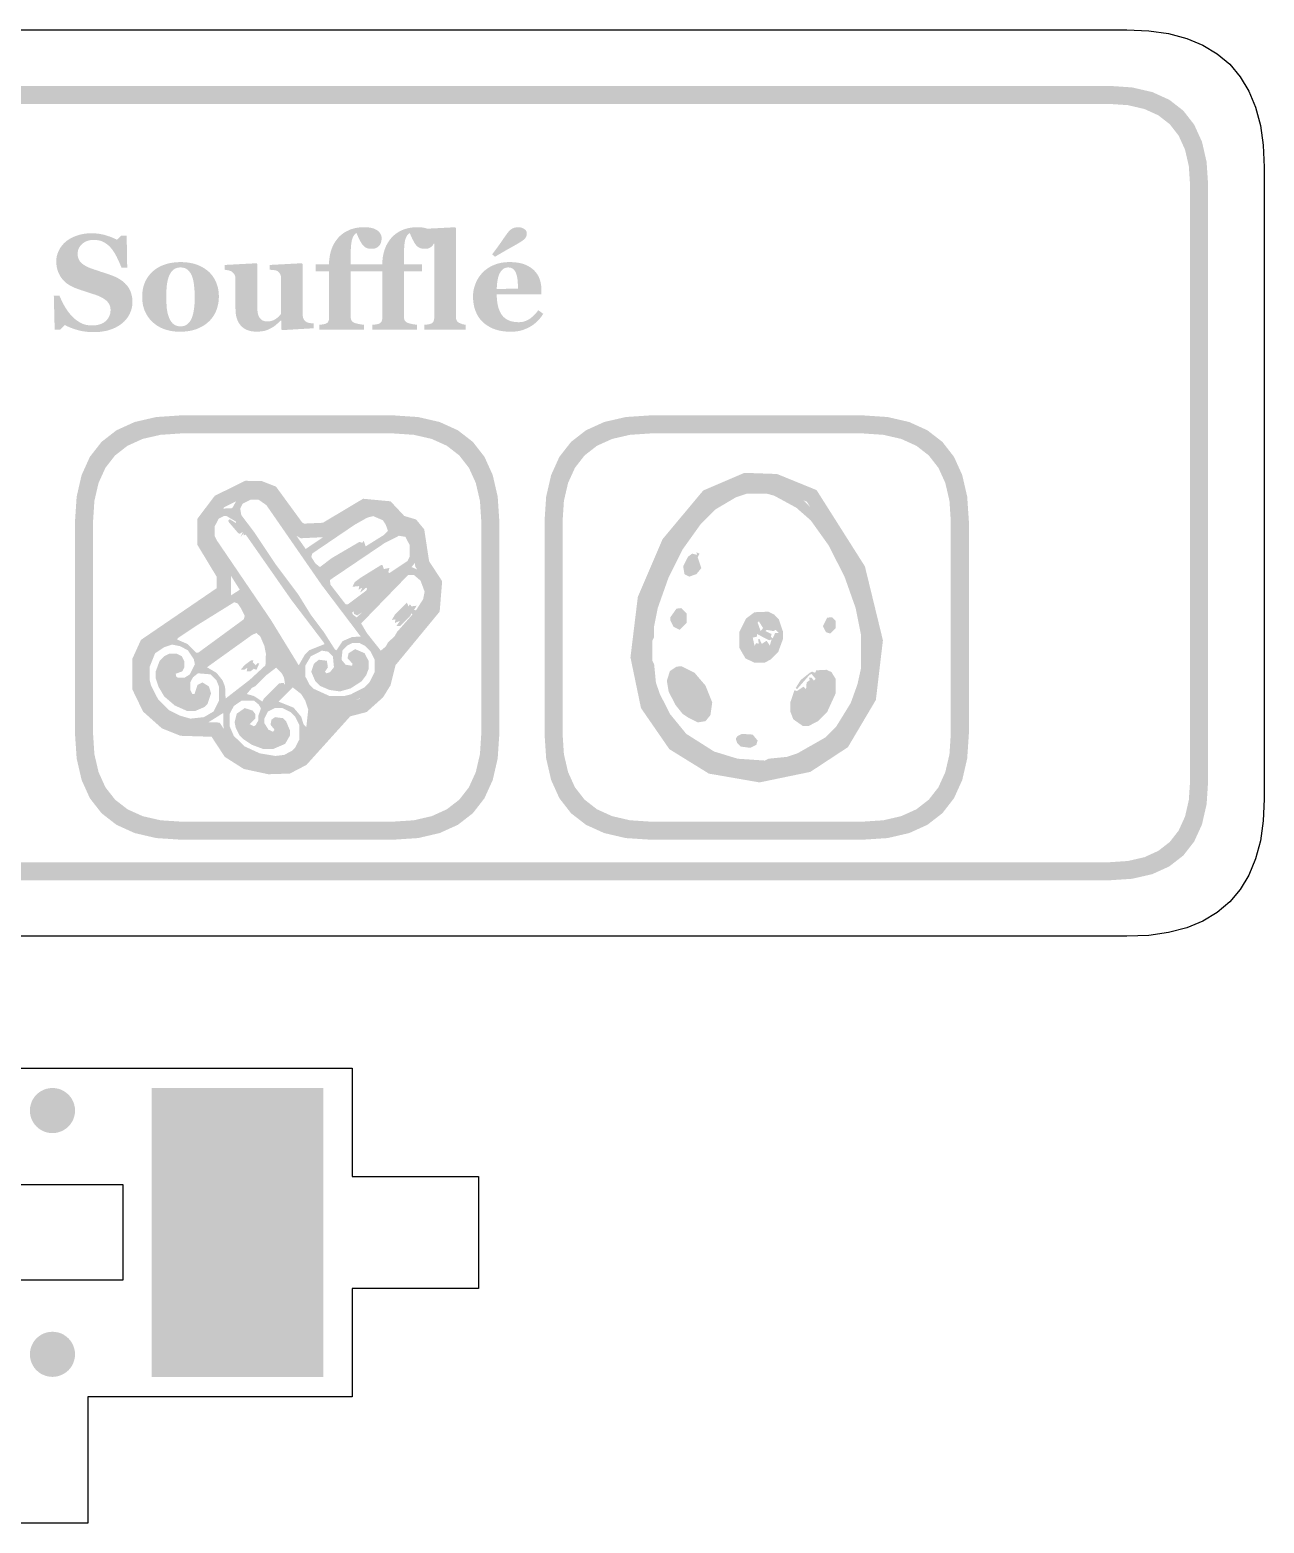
# Model space of a CAD drawing. Header units: millimetres. Extents: x 6 to 297, y 6 to 451.
# Drawn here: x 208.7 to 236.04, y 8.52 to 41.59 of the extents above; entities that cross this region are included whole.
import ezdxf

# ---------------------------------------------------------------- set-up
doc = ezdxf.new("R2010")
doc.units = ezdxf.units.MM
doc.layers.add('CUT', color=1, linetype='Continuous')
doc.layers.add('RASTER', color=7, linetype='Continuous')

msp = doc.modelspace()

# ---------------------------------------------------------------- hatches: boundary and pattern name
at = {"layer": 'RASTER'}
h = msp.add_hatch(color=7, dxfattribs=at)
h.paths.add_polyline_path([(173.2, 38.155), (173.234, 38.67), (173.337, 39.117), (173.509, 39.495), (173.75, 39.805), (174.059, 40.045), (174.438, 40.217), (174.884, 40.32), (175.4, 40.355), (232.6, 40.355), (233.116, 40.32), (233.563, 40.217), (233.941, 40.045), (234.25, 39.805), (234.491, 39.495), (234.663, 39.117), (234.766, 38.67), (234.8, 38.155), (234.8, 24.955), (234.766, 24.439), (234.663, 23.992), (234.491, 23.614), (234.25, 23.305), (233.941, 23.064), (233.563, 22.892), (233.116, 22.789), (232.6, 22.755), (175.4, 22.755), (174.884, 22.789), (174.438, 22.892), (174.059, 23.064), (173.75, 23.305), (173.509, 23.614), (173.337, 23.992), (173.234, 24.439), (173.2, 24.955)])
h.paths.add_polyline_path([(173.6, 38.155), (173.6, 24.955), (173.628, 24.533), (173.712, 24.167), (173.853, 23.858), (174.05, 23.605), (174.303, 23.408), (174.613, 23.267), (174.978, 23.183), (175.4, 23.155), (232.6, 23.155), (233.022, 23.183), (233.388, 23.267), (233.697, 23.408), (233.95, 23.605), (234.147, 23.858), (234.288, 24.167), (234.372, 24.533), (234.4, 24.955), (234.4, 38.155), (234.372, 38.577), (234.288, 38.942), (234.147, 39.252), (233.95, 39.505), (233.697, 39.702), (233.388, 39.842), (233.022, 39.927), (232.6, 39.955), (175.4, 39.955), (174.978, 39.927), (174.613, 39.842), (174.303, 39.702), (174.05, 39.505), (173.853, 39.252), (173.712, 38.942), (173.628, 38.577), (173.6, 38.155)], flags=0)
for points in [[(210.11, 34.899), (210.063, 34.9), (210.016, 34.902), (209.971, 34.906), (209.926, 34.911), (209.882, 34.917), (209.839, 34.925), (209.796, 34.935), (209.755, 34.946), (209.714, 34.958), (209.675, 34.97), (209.638, 34.984), (209.602, 34.997), (209.568, 35.011), (209.536, 35.026), (209.505, 35.041), (209.476, 35.057), (209.375, 34.955), (209.25, 34.955), (209.231, 35.706), (209.357, 35.706), (209.368, 35.679), (209.38, 35.652), (209.392, 35.624), (209.405, 35.596), (209.419, 35.568), (209.434, 35.539), (209.449, 35.51), (209.465, 35.481), (209.482, 35.451), (209.5, 35.423), (209.518, 35.395), (209.536, 35.368), (209.556, 35.342), (209.576, 35.317), (209.596, 35.292), (209.618, 35.268), (209.64, 35.244), (209.664, 35.221), (209.688, 35.2), (209.712, 35.179), (209.738, 35.16), (209.764, 35.142), (209.79, 35.124), (209.818, 35.109), (209.846, 35.094), (209.875, 35.082), (209.906, 35.071), (209.938, 35.062), (209.97, 35.056), (210.005, 35.051), (210.04, 35.048), (210.076, 35.047), (210.125, 35.049), (210.17, 35.053), (210.213, 35.061), (210.252, 35.071), (210.289, 35.085), (210.323, 35.102), (210.354, 35.122), (210.382, 35.144), (210.406, 35.17), (210.428, 35.196), (210.446, 35.225), (210.461, 35.254), (210.473, 35.286), (210.481, 35.319), (210.486, 35.354), (210.488, 35.39), (210.486, 35.42), (210.482, 35.448), (210.475, 35.476), (210.465, 35.502), (210.453, 35.527), (210.437, 35.55), (210.419, 35.573), (210.398, 35.594), (210.374, 35.614), (210.346, 35.634), (210.316, 35.653), (210.283, 35.671), (210.246, 35.689), (210.207, 35.706), (210.164, 35.722), (210.119, 35.737), (210.088, 35.747), (210.058, 35.756), (210.029, 35.766), (210.001, 35.775), (209.973, 35.784), (209.945, 35.793), (209.918, 35.802), (209.892, 35.81), (209.867, 35.819), (209.841, 35.827), (209.817, 35.836), (209.792, 35.844), (209.768, 35.853), (209.744, 35.862), (209.721, 35.87), (209.698, 35.879), (209.648, 35.901), (209.6, 35.925), (209.556, 35.952), (209.516, 35.98), (209.478, 36.011), (209.445, 36.045), (209.414, 36.08), (209.387, 36.118), (209.363, 36.157), (209.342, 36.198), (209.325, 36.239), (209.311, 36.282), (209.299, 36.326), (209.292, 36.371), (209.287, 36.418), (209.285, 36.465), (209.286, 36.495), (209.288, 36.525), (209.293, 36.555), (209.298, 36.584), (209.306, 36.613), (209.315, 36.642), (209.326, 36.67), (209.338, 36.699), (209.352, 36.726), (209.367, 36.753), (209.384, 36.779), (209.403, 36.805), (209.423, 36.83), (209.444, 36.854), (209.467, 36.877), (209.492, 36.9), (209.517, 36.92), (209.543, 36.94), (209.572, 36.958), (209.602, 36.976), (209.634, 36.992), (209.667, 37.008), (209.702, 37.023), (209.739, 37.036), (209.777, 37.049), (209.816, 37.059), (209.856, 37.068), (209.897, 37.076), (209.938, 37.082), (209.98, 37.086), (210.023, 37.088), (210.067, 37.089), (210.11, 37.088), (210.152, 37.086), (210.194, 37.082), (210.235, 37.077), (210.275, 37.07), (210.314, 37.062), (210.353, 37.053), (210.391, 37.041), (210.428, 37.029), (210.463, 37.018), (210.495, 37.006), (210.526, 36.994), (210.555, 36.982), (210.581, 36.97), (210.606, 36.958), (210.628, 36.945), (210.718, 37.033), (210.845, 37.033), (210.857, 36.324), (210.731, 36.324), (210.72, 36.353), (210.708, 36.382), (210.696, 36.411), (210.683, 36.44), (210.67, 36.469), (210.656, 36.499), (210.642, 36.528), (210.628, 36.558), (210.613, 36.587), (210.598, 36.615), (210.582, 36.642), (210.567, 36.667), (210.551, 36.692), (210.535, 36.714), (210.519, 36.736), (210.502, 36.756), (210.484, 36.777), (210.465, 36.797), (210.446, 36.815), (210.425, 36.833), (210.404, 36.849), (210.382, 36.865), (210.36, 36.879), (210.337, 36.892), (210.313, 36.904), (210.288, 36.914), (210.262, 36.923), (210.235, 36.93), (210.207, 36.935), (210.178, 36.939), (210.148, 36.942), (210.117, 36.943), (210.079, 36.941), (210.042, 36.937), (210.007, 36.93), (209.973, 36.92), (209.942, 36.908), (209.912, 36.892), (209.885, 36.874), (209.859, 36.853), (209.835, 36.83), (209.815, 36.806), (209.797, 36.78), (209.783, 36.753), (209.772, 36.725), (209.765, 36.695), (209.76, 36.664), (209.758, 36.632), (209.76, 36.602), (209.764, 36.573), (209.771, 36.545), (209.78, 36.519), (209.792, 36.494), (209.807, 36.471), (209.825, 36.449), (209.845, 36.428), (209.869, 36.409), (209.895, 36.39), (209.925, 36.372), (209.957, 36.354), (209.992, 36.337), (210.031, 36.32), (210.073, 36.305), (210.117, 36.289), (210.144, 36.28), (210.172, 36.271), (210.199, 36.262), (210.227, 36.253), (210.254, 36.243), (210.282, 36.234), (210.31, 36.225), (210.338, 36.216), (210.366, 36.207), (210.393, 36.198), (210.419, 36.189), (210.445, 36.18), (210.47, 36.171), (210.494, 36.163), (210.517, 36.154), (210.539, 36.146), (210.591, 36.124), (210.639, 36.101), (210.684, 36.075), (210.726, 36.048), (210.765, 36.019), (210.8, 35.988), (210.833, 35.954), (210.862, 35.919), (210.888, 35.882), (210.91, 35.843), (210.929, 35.801), (210.945, 35.758), (210.957, 35.712), (210.966, 35.664), (210.971, 35.614), (210.973, 35.561), (210.972, 35.528), (210.969, 35.494), (210.964, 35.461), (210.957, 35.429), (210.948, 35.396), (210.937, 35.364), (210.924, 35.332), (210.91, 35.3), (210.893, 35.27), (210.875, 35.24), (210.856, 35.212), (210.836, 35.185), (210.814, 35.16), (210.79, 35.135), (210.766, 35.113), (210.74, 35.091), (210.71, 35.069), (210.679, 35.047), (210.647, 35.028), (210.613, 35.009), (210.579, 34.992), (210.543, 34.976), (210.507, 34.962), (210.469, 34.949), (210.429, 34.937), (210.389, 34.927), (210.346, 34.919), (210.302, 34.912), (210.256, 34.906), (210.209, 34.902), (210.16, 34.9), (210.11, 34.899)], [(216.492, 36.975), (216.492, 36.965), (216.491, 36.956), (216.491, 36.946), (216.489, 36.936), (216.488, 36.926), (216.486, 36.916), (216.483, 36.905), (216.48, 36.894), (216.477, 36.883), (216.474, 36.873), (216.47, 36.863), (216.465, 36.854), (216.46, 36.844), (216.455, 36.836), (216.449, 36.827), (216.442, 36.819), (216.435, 36.811), (216.427, 36.802), (216.418, 36.794), (216.41, 36.787), (216.401, 36.781), (216.392, 36.774), (216.383, 36.769), (216.374, 36.764), (216.363, 36.759), (216.352, 36.755), (216.34, 36.752), (216.326, 36.75), (216.311, 36.747), (216.295, 36.746), (216.278, 36.745), (216.259, 36.745), (216.231, 36.746), (216.205, 36.75), (216.179, 36.756), (216.156, 36.765), (216.134, 36.776), (216.114, 36.79), (216.095, 36.806), (216.078, 36.825), (216.061, 36.847), (216.044, 36.872), (216.027, 36.901), (216.01, 36.933), (215.992, 36.968), (215.974, 37.006), (215.956, 37.048), (215.937, 37.093), (215.923, 37.086), (215.909, 37.076), (215.896, 37.064), (215.884, 37.049), (215.872, 37.031), (215.861, 37.012), (215.851, 36.989), (215.842, 36.965), (215.833, 36.935), (215.826, 36.898), (215.819, 36.853), (215.814, 36.801), (215.81, 36.741), (215.807, 36.674), (215.806, 36.6), (215.805, 36.518), (215.805, 36.402), (216.209, 36.402), (216.209, 36.244), (215.808, 36.244), (215.808, 35.235), (215.809, 35.221), (215.81, 35.208), (215.812, 35.195), (215.815, 35.184), (215.818, 35.173), (215.823, 35.163), (215.828, 35.154), (215.834, 35.146), (215.841, 35.138), (215.849, 35.131), (215.857, 35.125), (215.865, 35.119), (215.874, 35.113), (215.883, 35.108), (215.893, 35.104), (215.903, 35.1), (215.912, 35.097), (215.922, 35.094), (215.933, 35.091), (215.944, 35.088), (215.956, 35.085), (215.968, 35.083), (215.982, 35.08), (215.996, 35.077), (216.01, 35.074), (216.023, 35.072), (216.037, 35.07), (216.05, 35.068), (216.062, 35.066), (216.075, 35.064), (216.087, 35.063), (216.098, 35.062), (216.098, 34.955), (215.109, 34.955), (215.109, 35.062), (215.119, 35.062), (215.128, 35.063), (215.138, 35.064), (215.147, 35.065), (215.156, 35.066), (215.165, 35.067), (215.174, 35.068), (215.183, 35.069), (215.192, 35.07), (215.201, 35.072), (215.209, 35.073), (215.217, 35.075), (215.225, 35.077), (215.233, 35.079), (215.24, 35.081), (215.247, 35.084), (215.258, 35.088), (215.269, 35.093), (215.278, 35.099), (215.286, 35.105), (215.294, 35.112), (215.3, 35.119), (215.306, 35.126), (215.311, 35.134), (215.315, 35.143), (215.318, 35.152), (215.321, 35.162), (215.323, 35.172), (215.325, 35.184), (215.327, 35.196), (215.327, 35.208), (215.328, 35.221), (215.328, 36.244), (215.03, 36.244), (215.03, 36.402), (215.328, 36.402), (215.328, 36.441), (215.33, 36.48), (215.334, 36.518), (215.339, 36.556), (215.345, 36.594), (215.353, 36.632), (215.362, 36.669), (215.373, 36.706), (215.385, 36.742), (215.399, 36.778), (215.414, 36.812), (215.431, 36.845), (215.449, 36.878), (215.469, 36.909), (215.491, 36.939), (215.514, 36.969), (215.538, 36.997), (215.563, 37.023), (215.591, 37.048), (215.621, 37.072), (215.652, 37.095), (215.685, 37.116), (215.72, 37.135), (215.757, 37.153), (215.795, 37.17), (215.836, 37.184), (215.877, 37.196), (215.921, 37.206), (215.966, 37.214), (216.013, 37.219), (216.061, 37.223), (216.111, 37.224), (216.155, 37.223), (216.197, 37.219), (216.236, 37.214), (216.272, 37.207), (216.306, 37.197), (216.338, 37.185), (216.366, 37.171), (216.393, 37.155), (216.416, 37.137), (216.436, 37.118), (216.453, 37.097), (216.467, 37.075), (216.478, 37.052), (216.486, 37.028), (216.491, 37.002), (216.492, 36.975)], [(217.671, 36.975), (217.671, 36.965), (217.671, 36.956), (217.67, 36.946), (217.668, 36.936), (217.667, 36.926), (217.665, 36.916), (217.662, 36.905), (217.66, 36.894), (217.657, 36.883), (217.653, 36.873), (217.649, 36.863), (217.644, 36.854), (217.639, 36.844), (217.634, 36.836), (217.628, 36.827), (217.622, 36.819), (217.614, 36.811), (217.606, 36.802), (217.597, 36.794), (217.589, 36.787), (217.58, 36.781), (217.571, 36.774), (217.562, 36.769), (217.553, 36.764), (217.543, 36.759), (217.531, 36.755), (217.519, 36.752), (217.505, 36.75), (217.49, 36.747), (217.474, 36.746), (217.457, 36.745), (217.438, 36.745), (217.41, 36.746), (217.384, 36.75), (217.359, 36.756), (217.335, 36.765), (217.313, 36.776), (217.293, 36.79), (217.274, 36.806), (217.257, 36.825), (217.24, 36.847), (217.223, 36.872), (217.206, 36.901), (217.189, 36.933), (217.171, 36.968), (217.153, 37.006), (217.135, 37.048), (217.116, 37.093), (217.102, 37.086), (217.088, 37.076), (217.075, 37.064), (217.063, 37.049), (217.052, 37.031), (217.041, 37.012), (217.03, 36.989), (217.021, 36.965), (217.012, 36.935), (217.005, 36.898), (216.999, 36.853), (216.994, 36.801), (216.99, 36.741), (216.987, 36.674), (216.985, 36.6), (216.984, 36.518), (216.984, 36.402), (217.389, 36.402), (217.389, 36.244), (216.987, 36.244), (216.987, 35.235), (216.988, 35.221), (216.989, 35.208), (216.991, 35.195), (216.994, 35.184), (216.998, 35.173), (217.002, 35.163), (217.007, 35.154), (217.014, 35.146), (217.021, 35.138), (217.028, 35.131), (217.036, 35.125), (217.044, 35.119), (217.053, 35.113), (217.062, 35.108), (217.072, 35.104), (217.083, 35.1), (217.092, 35.097), (217.101, 35.094), (217.112, 35.091), (217.123, 35.088), (217.135, 35.085), (217.148, 35.083), (217.161, 35.08), (217.175, 35.077), (217.189, 35.074), (217.203, 35.072), (217.216, 35.07), (217.229, 35.068), (217.242, 35.066), (217.254, 35.064), (217.266, 35.063), (217.277, 35.062), (217.277, 34.955), (216.289, 34.955), (216.289, 35.062), (216.298, 35.062), (216.307, 35.063), (216.317, 35.064), (216.326, 35.065), (216.335, 35.066), (216.344, 35.067), (216.354, 35.068), (216.363, 35.069), (216.371, 35.07), (216.38, 35.072), (216.388, 35.073), (216.396, 35.075), (216.404, 35.077), (216.412, 35.079), (216.419, 35.081), (216.426, 35.084), (216.438, 35.088), (216.448, 35.093), (216.457, 35.099), (216.466, 35.105), (216.473, 35.112), (216.48, 35.119), (216.485, 35.126), (216.49, 35.134), (216.494, 35.143), (216.497, 35.152), (216.5, 35.162), (216.503, 35.172), (216.504, 35.184), (216.506, 35.196), (216.507, 35.208), (216.507, 35.221), (216.507, 36.244), (216.209, 36.244), (216.209, 36.402), (216.507, 36.402), (216.508, 36.441), (216.51, 36.48), (216.513, 36.518), (216.518, 36.556), (216.525, 36.594), (216.532, 36.632), (216.542, 36.669), (216.552, 36.706), (216.564, 36.742), (216.578, 36.778), (216.593, 36.812), (216.61, 36.845), (216.628, 36.878), (216.648, 36.909), (216.67, 36.939), (216.693, 36.969), (216.717, 36.997), (216.743, 37.023), (216.77, 37.048), (216.8, 37.072), (216.831, 37.095), (216.864, 37.116), (216.899, 37.135), (216.936, 37.153), (216.975, 37.17), (217.015, 37.184), (217.057, 37.196), (217.1, 37.206), (217.145, 37.214), (217.192, 37.219), (217.24, 37.223), (217.291, 37.224), (217.335, 37.223), (217.376, 37.219), (217.415, 37.214), (217.452, 37.207), (217.486, 37.197), (217.517, 37.185), (217.546, 37.171), (217.572, 37.155), (217.595, 37.137), (217.615, 37.118), (217.632, 37.097), (217.646, 37.075), (217.657, 37.052), (217.665, 37.028), (217.67, 37.002), (217.671, 36.975)], [(218.357, 34.955), (217.438, 34.955), (217.438, 35.062), (217.448, 35.062), (217.457, 35.063), (217.467, 35.064), (217.476, 35.065), (217.485, 35.066), (217.494, 35.067), (217.503, 35.068), (217.512, 35.069), (217.521, 35.07), (217.53, 35.072), (217.538, 35.073), (217.546, 35.075), (217.554, 35.077), (217.562, 35.079), (217.569, 35.081), (217.576, 35.084), (217.587, 35.088), (217.598, 35.093), (217.607, 35.099), (217.616, 35.105), (217.623, 35.112), (217.63, 35.119), (217.635, 35.126), (217.64, 35.134), (217.644, 35.143), (217.647, 35.152), (217.65, 35.162), (217.653, 35.172), (217.654, 35.184), (217.656, 35.196), (217.656, 35.208), (217.657, 35.221), (217.657, 36.844), (217.656, 36.858), (217.655, 36.872), (217.654, 36.885), (217.651, 36.898), (217.648, 36.911), (217.644, 36.923), (217.639, 36.936), (217.634, 36.948), (217.628, 36.959), (217.622, 36.97), (217.615, 36.98), (217.607, 36.99), (217.6, 36.998), (217.591, 37.006), (217.583, 37.014), (217.573, 37.02), (217.565, 37.025), (217.557, 37.03), (217.547, 37.034), (217.536, 37.039), (217.525, 37.043), (217.512, 37.048), (217.499, 37.052), (217.485, 37.057), (217.47, 37.061), (217.456, 37.065), (217.442, 37.068), (217.429, 37.071), (217.416, 37.073), (217.403, 37.075), (217.391, 37.076), (217.38, 37.077), (217.38, 37.184), (218.117, 37.222), (218.139, 37.199), (218.139, 35.24), (218.139, 35.227), (218.14, 35.215), (218.141, 35.203), (218.143, 35.191), (218.146, 35.181), (218.149, 35.171), (218.153, 35.161), (218.158, 35.152), (218.163, 35.144), (218.169, 35.137), (218.175, 35.129), (218.183, 35.122), (218.191, 35.116), (218.199, 35.11), (218.209, 35.105), (218.219, 35.1), (218.227, 35.097), (218.234, 35.093), (218.242, 35.09), (218.249, 35.087), (218.257, 35.084), (218.265, 35.082), (218.273, 35.079), (218.281, 35.076), (218.289, 35.074), (218.298, 35.072), (218.307, 35.069), (218.316, 35.068), (218.326, 35.066), (218.336, 35.064), (218.346, 35.063), (218.357, 35.062)], [(214.988, 34.985), (214.289, 34.943), (214.267, 34.964), (214.267, 35.155), (214.258, 35.155), (214.246, 35.144), (214.234, 35.133), (214.221, 35.122), (214.209, 35.111), (214.197, 35.1), (214.185, 35.089), (214.173, 35.078), (214.161, 35.067), (214.149, 35.056), (214.136, 35.046), (214.123, 35.036), (214.109, 35.026), (214.094, 35.016), (214.079, 35.007), (214.064, 34.997), (214.047, 34.988), (214.029, 34.979), (214.011, 34.97), (213.992, 34.962), (213.975, 34.954), (213.957, 34.947), (213.94, 34.941), (213.923, 34.935), (213.906, 34.93), (213.888, 34.925), (213.869, 34.922), (213.847, 34.918), (213.824, 34.916), (213.799, 34.913), (213.772, 34.912), (213.743, 34.911), (213.712, 34.911), (213.658, 34.913), (213.608, 34.919), (213.561, 34.93), (213.517, 34.944), (213.476, 34.963), (213.438, 34.986), (213.404, 35.013), (213.373, 35.044), (213.345, 35.079), (213.321, 35.118), (213.301, 35.16), (213.284, 35.205), (213.271, 35.254), (213.262, 35.306), (213.257, 35.361), (213.255, 35.421), (213.255, 36.08), (213.255, 36.094), (213.254, 36.107), (213.252, 36.12), (213.249, 36.132), (213.246, 36.143), (213.243, 36.153), (213.238, 36.163), (213.233, 36.173), (213.227, 36.182), (213.221, 36.19), (213.214, 36.199), (213.207, 36.207), (213.2, 36.214), (213.192, 36.222), (213.183, 36.229), (213.174, 36.236), (213.167, 36.242), (213.159, 36.247), (213.15, 36.251), (213.141, 36.255), (213.131, 36.259), (213.12, 36.262), (213.11, 36.265), (213.098, 36.268), (213.087, 36.27), (213.075, 36.272), (213.064, 36.274), (213.053, 36.276), (213.043, 36.277), (213.033, 36.279), (213.023, 36.28), (213.013, 36.28), (213.013, 36.387), (213.724, 36.425), (213.74, 36.403), (213.74, 35.429), (213.741, 35.393), (213.743, 35.359), (213.748, 35.327), (213.754, 35.298), (213.762, 35.272), (213.772, 35.248), (213.784, 35.226), (213.798, 35.207), (213.813, 35.19), (213.829, 35.175), (213.847, 35.163), (213.866, 35.153), (213.887, 35.145), (213.909, 35.139), (213.932, 35.136), (213.957, 35.135), (213.982, 35.136), (214.007, 35.138), (214.032, 35.143), (214.055, 35.148), (214.078, 35.156), (214.101, 35.165), (214.122, 35.176), (214.143, 35.189), (214.163, 35.203), (214.182, 35.217), (214.199, 35.231), (214.215, 35.245), (214.229, 35.26), (214.242, 35.275), (214.254, 35.29), (214.264, 35.305), (214.264, 36.094), (214.264, 36.107), (214.263, 36.119), (214.261, 36.13), (214.259, 36.142), (214.257, 36.153), (214.253, 36.163), (214.25, 36.174), (214.245, 36.184), (214.24, 36.193), (214.234, 36.203), (214.228, 36.211), (214.222, 36.22), (214.214, 36.227), (214.207, 36.235), (214.198, 36.242), (214.189, 36.248), (214.183, 36.252), (214.175, 36.256), (214.166, 36.26), (214.157, 36.263), (214.148, 36.266), (214.137, 36.268), (214.126, 36.27), (214.114, 36.272), (214.102, 36.273), (214.089, 36.274), (214.077, 36.276), (214.064, 36.277), (214.052, 36.278), (214.039, 36.279), (214.026, 36.28), (214.014, 36.28), (214.014, 36.387), (214.724, 36.425), (214.746, 36.403), (214.746, 35.273), (214.746, 35.26), (214.747, 35.248), (214.749, 35.236), (214.751, 35.225), (214.754, 35.215), (214.758, 35.204), (214.762, 35.195), (214.767, 35.185), (214.772, 35.177), (214.778, 35.168), (214.785, 35.16), (214.792, 35.152), (214.8, 35.145), (214.808, 35.138), (214.817, 35.131), (214.827, 35.125), (214.834, 35.12), (214.842, 35.117), (214.85, 35.113), (214.859, 35.11), (214.868, 35.107), (214.878, 35.104), (214.888, 35.102), (214.899, 35.1), (214.91, 35.099), (214.921, 35.098), (214.933, 35.096), (214.944, 35.095), (214.955, 35.094), (214.966, 35.093), (214.977, 35.093), (214.988, 35.092)], [(209.701, 17.655), (209.697, 17.589), (209.684, 17.525), (209.663, 17.463), (209.634, 17.405), (209.598, 17.35), (209.555, 17.301), (209.505, 17.258), (209.451, 17.222), (209.392, 17.193), (209.33, 17.172), (209.266, 17.159), (209.201, 17.155), (209.136, 17.159), (209.072, 17.172), (209.01, 17.193), (208.951, 17.222), (208.897, 17.258), (208.847, 17.301), (208.804, 17.35), (208.768, 17.405), (208.739, 17.463), (208.718, 17.525), (208.705, 17.589), (208.701, 17.655), (208.705, 17.72), (208.718, 17.784), (208.739, 17.846), (208.768, 17.905), (208.804, 17.959), (208.847, 18.008), (208.897, 18.051), (208.951, 18.088), (209.01, 18.117), (209.072, 18.138), (209.136, 18.15), (209.201, 18.155), (209.266, 18.15), (209.33, 18.138), (209.392, 18.117), (209.451, 18.088), (209.505, 18.051), (209.555, 18.008), (209.598, 17.959), (209.634, 17.905), (209.663, 17.846), (209.684, 17.784), (209.697, 17.72)], [(211.401, 18.155), (215.201, 18.155), (215.201, 11.755), (211.401, 11.755)], [(209.701, 12.255), (209.697, 12.189), (209.684, 12.125), (209.663, 12.063), (209.634, 12.005), (209.598, 11.95), (209.555, 11.901), (209.505, 11.858), (209.451, 11.822), (209.392, 11.793), (209.33, 11.772), (209.266, 11.759), (209.201, 11.755), (209.136, 11.759), (209.072, 11.772), (209.01, 11.793), (208.951, 11.822), (208.897, 11.858), (208.847, 11.901), (208.804, 11.95), (208.768, 12.005), (208.739, 12.063), (208.718, 12.125), (208.705, 12.189), (208.701, 12.255), (208.705, 12.32), (208.718, 12.384), (208.739, 12.446), (208.768, 12.505), (208.804, 12.559), (208.847, 12.608), (208.897, 12.651), (208.951, 12.688), (209.01, 12.717), (209.072, 12.738), (209.136, 12.75), (209.201, 12.755), (209.266, 12.75), (209.33, 12.738), (209.392, 12.717), (209.451, 12.688), (209.505, 12.651), (209.555, 12.608), (209.598, 12.559), (209.634, 12.505), (209.663, 12.446), (209.684, 12.384), (209.697, 12.32)]]:
    msp.add_hatch(color=7, dxfattribs=at).paths.add_polyline_path(points)
h = msp.add_hatch(color=7, dxfattribs=at)
h.paths.add_polyline_path([(220.072, 35.305), (220.059, 35.284), (220.045, 35.264), (220.031, 35.244), (220.016, 35.224), (220, 35.204), (219.983, 35.185), (219.966, 35.166), (219.948, 35.147), (219.93, 35.129), (219.911, 35.112), (219.891, 35.095), (219.871, 35.079), (219.85, 35.063), (219.829, 35.048), (219.806, 35.034), (219.784, 35.021), (219.759, 35.007), (219.734, 34.995), (219.71, 34.983), (219.685, 34.972), (219.66, 34.962), (219.635, 34.952), (219.61, 34.944), (219.585, 34.936), (219.56, 34.93), (219.533, 34.924), (219.506, 34.919), (219.477, 34.915), (219.448, 34.912), (219.418, 34.91), (219.387, 34.908), (219.354, 34.908), (219.301, 34.909), (219.25, 34.912), (219.2, 34.917), (219.153, 34.923), (219.107, 34.932), (219.063, 34.942), (219.021, 34.955), (218.98, 34.969), (218.942, 34.985), (218.905, 35.003), (218.87, 35.022), (218.836, 35.042), (218.805, 35.063), (218.775, 35.086), (218.747, 35.11), (218.72, 35.135), (218.695, 35.161), (218.672, 35.189), (218.651, 35.218), (218.631, 35.248), (218.612, 35.28), (218.596, 35.312), (218.581, 35.346), (218.567, 35.38), (218.555, 35.416), (218.545, 35.452), (218.536, 35.49), (218.529, 35.528), (218.524, 35.566), (218.52, 35.606), (218.517, 35.646), (218.517, 35.687), (218.517, 35.724), (218.52, 35.761), (218.524, 35.797), (218.53, 35.833), (218.538, 35.869), (218.548, 35.904), (218.559, 35.939), (218.572, 35.974), (218.586, 36.007), (218.602, 36.04), (218.619, 36.072), (218.638, 36.103), (218.658, 36.133), (218.68, 36.162), (218.703, 36.19), (218.728, 36.217), (218.753, 36.243), (218.781, 36.267), (218.81, 36.29), (218.84, 36.312), (218.872, 36.332), (218.906, 36.351), (218.942, 36.369), (218.979, 36.386), (219.017, 36.401), (219.057, 36.414), (219.098, 36.425), (219.139, 36.434), (219.182, 36.441), (219.226, 36.446), (219.272, 36.449), (219.318, 36.45), (219.368, 36.45), (219.416, 36.447), (219.461, 36.443), (219.505, 36.438), (219.546, 36.431), (219.584, 36.422), (219.621, 36.412), (219.655, 36.401), (219.687, 36.387), (219.718, 36.373), (219.747, 36.358), (219.775, 36.341), (219.802, 36.323), (219.827, 36.304), (219.851, 36.284), (219.873, 36.263), (219.893, 36.241), (219.912, 36.219), (219.929, 36.196), (219.945, 36.172), (219.96, 36.147), (219.973, 36.121), (219.984, 36.094), (219.995, 36.066), (220.004, 36.037), (220.011, 36.008), (220.018, 35.979), (220.023, 35.95), (220.027, 35.92), (220.03, 35.889), (220.032, 35.859), (220.033, 35.828), (220.033, 35.733), (219.042, 35.733), (219.044, 35.66), (219.05, 35.591), (219.059, 35.528), (219.071, 35.468), (219.088, 35.413), (219.108, 35.363), (219.131, 35.317), (219.158, 35.276), (219.189, 35.239), (219.225, 35.207), (219.264, 35.18), (219.308, 35.158), (219.356, 35.141), (219.408, 35.129), (219.465, 35.121), (219.526, 35.119), (219.56, 35.12), (219.593, 35.124), (219.625, 35.129), (219.657, 35.138), (219.687, 35.148), (219.717, 35.161), (219.746, 35.177), (219.773, 35.194), (219.8, 35.214), (219.826, 35.234), (219.851, 35.256), (219.875, 35.28), (219.898, 35.304), (219.92, 35.33), (219.941, 35.357), (219.961, 35.385)])
h.paths.add_polyline_path([(219.513, 35.861), (219.513, 35.884), (219.512, 35.906), (219.511, 35.928), (219.51, 35.95), (219.509, 35.973), (219.508, 35.996), (219.506, 36.019), (219.504, 36.042), (219.502, 36.064), (219.499, 36.086), (219.495, 36.106), (219.492, 36.126), (219.488, 36.144), (219.483, 36.161), (219.478, 36.177), (219.473, 36.193), (219.467, 36.209), (219.46, 36.225), (219.452, 36.239), (219.444, 36.253), (219.435, 36.265), (219.425, 36.277), (219.416, 36.287), (219.405, 36.297), (219.394, 36.305), (219.382, 36.312), (219.369, 36.318), (219.356, 36.323), (219.342, 36.327), (219.327, 36.329), (219.312, 36.331), (219.296, 36.332), (219.268, 36.33), (219.242, 36.325), (219.218, 36.316), (219.194, 36.303), (219.173, 36.287), (219.152, 36.267), (219.133, 36.244), (219.116, 36.217), (219.1, 36.187), (219.086, 36.152), (219.074, 36.113), (219.064, 36.07), (219.056, 36.023), (219.049, 35.971), (219.045, 35.915), (219.042, 35.856)], flags=0)
h.paths.add_polyline_path([(219.708, 37.093), (219.707, 37.077), (219.706, 37.062), (219.703, 37.048), (219.7, 37.034), (219.696, 37.021), (219.691, 37.009), (219.685, 36.998), (219.677, 36.987), (219.669, 36.977), (219.66, 36.967), (219.65, 36.957), (219.638, 36.946), (219.626, 36.936), (219.612, 36.926), (219.597, 36.915), (219.582, 36.904), (219.562, 36.892), (219.54, 36.879), (219.516, 36.864), (219.489, 36.848), (219.459, 36.831), (219.427, 36.812), (219.392, 36.793), (219.354, 36.772), (219.315, 36.75), (219.274, 36.727), (219.232, 36.703), (219.189, 36.678), (219.144, 36.652), (219.099, 36.625), (219.051, 36.597), (219.003, 36.568), (218.941, 36.623), (218.973, 36.665), (219.002, 36.705), (219.03, 36.742), (219.056, 36.777), (219.08, 36.81), (219.102, 36.841), (219.122, 36.87), (219.141, 36.896), (219.158, 36.921), (219.175, 36.945), (219.191, 36.969), (219.206, 36.991), (219.221, 37.012), (219.235, 37.032), (219.249, 37.052), (219.262, 37.07), (219.278, 37.091), (219.293, 37.111), (219.309, 37.129), (219.324, 37.145), (219.339, 37.159), (219.353, 37.171), (219.368, 37.182), (219.382, 37.191), (219.397, 37.198), (219.413, 37.205), (219.429, 37.21), (219.446, 37.214), (219.465, 37.218), (219.484, 37.22), (219.504, 37.222), (219.524, 37.222), (219.542, 37.222), (219.559, 37.22), (219.575, 37.217), (219.591, 37.213), (219.607, 37.207), (219.622, 37.201), (219.637, 37.193), (219.651, 37.184), (219.664, 37.174), (219.676, 37.164), (219.685, 37.154), (219.693, 37.142), (219.7, 37.131), (219.704, 37.119), (219.707, 37.106), (219.708, 37.093)])
h = msp.add_hatch(color=7, dxfattribs=at)
h.paths.add_polyline_path([(212.665, 36.235), (212.691, 36.209), (212.716, 36.182), (212.739, 36.154), (212.76, 36.124), (212.78, 36.093), (212.798, 36.061), (212.815, 36.028), (212.83, 35.993), (212.843, 35.958), (212.855, 35.922), (212.865, 35.885), (212.873, 35.847), (212.879, 35.808), (212.884, 35.769), (212.886, 35.729), (212.887, 35.689), (212.886, 35.648), (212.884, 35.608), (212.879, 35.569), (212.873, 35.531), (212.865, 35.493), (212.855, 35.455), (212.844, 35.418), (212.831, 35.382), (212.816, 35.346), (212.799, 35.312), (212.781, 35.279), (212.761, 35.248), (212.74, 35.218), (212.717, 35.189), (212.692, 35.161), (212.666, 35.135), (212.636, 35.108), (212.605, 35.083), (212.573, 35.06), (212.539, 35.038), (212.504, 35.018), (212.467, 34.999), (212.429, 34.982), (212.39, 34.966), (212.349, 34.953), (212.307, 34.941), (212.263, 34.931), (212.218, 34.923), (212.171, 34.916), (212.123, 34.912), (212.074, 34.909), (212.023, 34.908), (211.979, 34.909), (211.935, 34.911), (211.893, 34.915), (211.851, 34.921), (211.811, 34.928), (211.771, 34.937), (211.732, 34.947), (211.694, 34.959), (211.657, 34.973), (211.621, 34.988), (211.586, 35.005), (211.553, 35.023), (211.52, 35.043), (211.488, 35.065), (211.458, 35.088), (211.428, 35.113), (211.401, 35.138), (211.375, 35.165), (211.351, 35.193), (211.329, 35.223), (211.307, 35.254), (211.288, 35.286), (211.269, 35.32), (211.252, 35.355), (211.237, 35.392), (211.224, 35.43), (211.213, 35.468), (211.204, 35.508), (211.197, 35.549), (211.192, 35.591), (211.189, 35.634), (211.188, 35.678), (211.189, 35.722), (211.192, 35.764), (211.196, 35.805), (211.202, 35.844), (211.21, 35.883), (211.22, 35.92), (211.231, 35.956), (211.244, 35.991), (211.259, 36.025), (211.276, 36.058), (211.295, 36.09), (211.315, 36.121), (211.337, 36.151), (211.361, 36.18), (211.386, 36.208), (211.414, 36.235), (211.441, 36.26), (211.471, 36.283), (211.502, 36.305), (211.535, 36.326), (211.569, 36.345), (211.605, 36.363), (211.642, 36.379), (211.681, 36.394), (211.721, 36.407), (211.763, 36.419), (211.805, 36.428), (211.849, 36.436), (211.894, 36.442), (211.94, 36.447), (211.988, 36.449), (212.036, 36.45), (212.087, 36.449), (212.136, 36.447), (212.183, 36.442), (212.229, 36.436), (212.273, 36.428), (212.316, 36.419), (212.357, 36.407), (212.397, 36.394), (212.436, 36.379), (212.472, 36.363), (212.508, 36.345), (212.542, 36.326), (212.575, 36.305), (212.606, 36.283), (212.636, 36.26), (212.665, 36.235)])
h.paths.add_polyline_path([(212.29, 35.22), (212.297, 35.241), (212.305, 35.263), (212.311, 35.286), (212.318, 35.311), (212.323, 35.336), (212.328, 35.363), (212.333, 35.39), (212.337, 35.419), (212.341, 35.449), (212.344, 35.48), (212.347, 35.512), (212.349, 35.546), (212.35, 35.58), (212.352, 35.616), (212.352, 35.653), (212.353, 35.692), (212.352, 35.718), (212.352, 35.745), (212.35, 35.773), (212.349, 35.801), (212.347, 35.831), (212.344, 35.862), (212.341, 35.893), (212.338, 35.926), (212.334, 35.958), (212.33, 35.988), (212.325, 36.017), (212.32, 36.044), (212.314, 36.069), (212.308, 36.092), (212.301, 36.114), (212.294, 36.134), (212.285, 36.156), (212.275, 36.178), (212.264, 36.198), (212.252, 36.216), (212.239, 36.234), (212.226, 36.25), (212.212, 36.265), (212.197, 36.279), (212.18, 36.291), (212.163, 36.302), (212.145, 36.311), (212.126, 36.319), (212.106, 36.324), (212.085, 36.328), (212.062, 36.331), (212.039, 36.332), (212.014, 36.331), (211.99, 36.328), (211.967, 36.324), (211.945, 36.317), (211.925, 36.309), (211.907, 36.3), (211.889, 36.288), (211.873, 36.275), (211.858, 36.26), (211.843, 36.244), (211.83, 36.227), (211.818, 36.209), (211.806, 36.19), (211.795, 36.17), (211.786, 36.149), (211.777, 36.127), (211.769, 36.105), (211.763, 36.083), (211.756, 36.06), (211.751, 36.036), (211.746, 36.011), (211.741, 35.985), (211.738, 35.959), (211.734, 35.931), (211.732, 35.903), (211.729, 35.874), (211.727, 35.846), (211.726, 35.817), (211.724, 35.787), (211.723, 35.758), (211.723, 35.728), (211.723, 35.697), (211.723, 35.658), (211.723, 35.621), (211.724, 35.585), (211.725, 35.551), (211.727, 35.519), (211.728, 35.489), (211.731, 35.46), (211.733, 35.433), (211.736, 35.407), (211.74, 35.381), (211.745, 35.354), (211.75, 35.328), (211.757, 35.302), (211.765, 35.275), (211.773, 35.249), (211.783, 35.223), (211.792, 35.201), (211.801, 35.18), (211.812, 35.16), (211.824, 35.142), (211.836, 35.124), (211.85, 35.108), (211.864, 35.093), (211.879, 35.079), (211.896, 35.067), (211.913, 35.056), (211.931, 35.047), (211.951, 35.04), (211.971, 35.034), (211.993, 35.03), (212.015, 35.027), (212.039, 35.027), (212.061, 35.027), (212.081, 35.03), (212.101, 35.033), (212.121, 35.039), (212.139, 35.046), (212.157, 35.054), (212.174, 35.064), (212.19, 35.076), (212.205, 35.089), (212.22, 35.103), (212.233, 35.119), (212.246, 35.136), (212.258, 35.155), (212.27, 35.175), (212.28, 35.197), (212.29, 35.22)], flags=0)
h = msp.add_hatch(color=7, dxfattribs=at)
h.paths.add_polyline_path([(209.7, 30.705), (209.737, 31.256), (209.847, 31.733), (210.03, 32.137), (210.288, 32.467), (210.618, 32.724), (211.022, 32.908), (211.499, 33.018), (212.05, 33.055), (216.75, 33.055), (217.301, 33.018), (217.778, 32.908), (218.182, 32.724), (218.513, 32.467), (218.77, 32.137), (218.953, 31.733), (219.063, 31.256), (219.1, 30.705), (219.1, 26.005), (219.063, 25.454), (218.953, 24.977), (218.77, 24.573), (218.513, 24.242), (218.182, 23.985), (217.778, 23.802), (217.301, 23.691), (216.75, 23.655), (212.05, 23.655), (211.499, 23.691), (211.022, 23.802), (210.618, 23.985), (210.288, 24.242), (210.03, 24.573), (209.847, 24.977), (209.737, 25.454), (209.7, 26.005)])
h.paths.add_polyline_path([(210.1, 30.705), (210.1, 26.005), (210.13, 25.548), (210.222, 25.152), (210.374, 24.816), (210.588, 24.542), (210.862, 24.329), (211.197, 24.177), (211.593, 24.085), (212.05, 24.055), (216.75, 24.055), (217.207, 24.085), (217.603, 24.177), (217.938, 24.329), (218.213, 24.542), (218.426, 24.816), (218.578, 25.152), (218.67, 25.548), (218.7, 26.005), (218.7, 30.705), (218.67, 31.162), (218.578, 31.558), (218.426, 31.893), (218.213, 32.167), (217.938, 32.381), (217.603, 32.533), (217.207, 32.624), (216.75, 32.655), (212.05, 32.655), (211.593, 32.624), (211.197, 32.533), (210.862, 32.381), (210.587, 32.167), (210.374, 31.893), (210.222, 31.558), (210.13, 31.162), (210.1, 30.705)], flags=0)
h = msp.add_hatch(color=7, dxfattribs=at)
h.paths.add_polyline_path([(220.1, 30.705), (220.137, 31.256), (220.247, 31.733), (220.43, 32.137), (220.688, 32.467), (221.018, 32.724), (221.422, 32.908), (221.899, 33.018), (222.45, 33.055), (227.15, 33.055), (227.701, 33.018), (228.178, 32.908), (228.582, 32.724), (228.913, 32.467), (229.17, 32.137), (229.353, 31.733), (229.463, 31.256), (229.5, 30.705), (229.5, 26.005), (229.463, 25.454), (229.353, 24.977), (229.17, 24.573), (228.913, 24.242), (228.582, 23.985), (228.178, 23.802), (227.701, 23.691), (227.15, 23.655), (222.45, 23.655), (221.899, 23.691), (221.422, 23.802), (221.018, 23.985), (220.687, 24.242), (220.43, 24.573), (220.247, 24.977), (220.137, 25.454), (220.1, 26.005)])
h.paths.add_polyline_path([(220.5, 30.705), (220.5, 26.005), (220.53, 25.548), (220.622, 25.152), (220.774, 24.816), (220.987, 24.542), (221.262, 24.329), (221.597, 24.177), (221.993, 24.085), (222.45, 24.055), (227.15, 24.055), (227.607, 24.085), (228.003, 24.177), (228.338, 24.329), (228.612, 24.542), (228.826, 24.816), (228.978, 25.152), (229.07, 25.548), (229.1, 26.005), (229.1, 30.705), (229.07, 31.162), (228.978, 31.558), (228.826, 31.893), (228.613, 32.167), (228.338, 32.381), (228.003, 32.533), (227.607, 32.624), (227.15, 32.655), (222.45, 32.655), (221.993, 32.624), (221.597, 32.533), (221.262, 32.381), (220.987, 32.167), (220.774, 31.893), (220.622, 31.558), (220.53, 31.162), (220.5, 30.705)], flags=0)
h = msp.add_hatch(color=7, dxfattribs=at)
h.paths.add_polyline_path([(224.529, 31.782), (225.252, 31.756), (226.126, 31.4), (227.197, 29.71), (227.596, 28.072), (227.44, 26.751), (226.821, 25.705), (225.988, 25.157), (224.863, 24.924), (223.741, 25.119), (222.866, 25.66), (222.237, 26.571), (222.004, 27.694), (222.167, 29.033), (222.716, 30.314), (223.616, 31.391)])
h.paths.add_polyline_path([(224.589, 31.46), (223.812, 31.127), (222.992, 30.145), (222.479, 28.949), (222.328, 27.707), (222.537, 26.699), (223.091, 25.897), (223.857, 25.424), (224.858, 25.25), (225.864, 25.458), (226.583, 25.932), (227.13, 26.856), (227.272, 28.053), (226.899, 29.583), (225.911, 31.142), (225.184, 31.438), (224.589, 31.46)], flags=0)
h = msp.add_hatch(color=7, dxfattribs=at)
h.paths.add_polyline_path([(213.472, 31.606), (213.841, 31.598), (214.152, 31.477), (214.736, 30.677), (214.775, 30.657), (215.191, 30.676), (216.082, 31.208), (216.69, 31.151), (216.993, 30.827), (217.256, 30.748), (217.436, 30.529), (217.544, 29.824), (217.833, 29.381), (217.778, 28.708), (216.801, 27.522), (216.69, 27.077), (216.524, 26.809), (216.16, 26.483), (215.797, 26.388), (214.826, 25.311), (214.46, 25.12), (213.982, 25.105), (213.439, 25.222), (213.018, 25.49), (212.726, 25.935), (212.035, 25.957), (211.624, 26.122), (211.208, 26.493), (210.971, 26.983), (210.971, 27.664), (211.161, 28.081), (212.839, 29.227), (212.839, 29.479), (212.41, 30.189), (212.41, 30.763), (212.797, 31.274)])
h.paths.add_polyline_path([(213.543, 31.285), (213.006, 31.021), (212.73, 30.655), (212.73, 30.278), (213.159, 29.568), (213.159, 29.058), (211.415, 27.867), (211.291, 27.594), (211.291, 27.056), (211.468, 26.689), (211.795, 26.398), (212.101, 26.275), (212.903, 26.25), (213.248, 25.723), (213.563, 25.523), (214.011, 25.426), (214.377, 25.437), (214.627, 25.568), (215.624, 26.674), (216.004, 26.773), (216.276, 27.016), (216.392, 27.203), (216.508, 27.669), (217.467, 28.834), (217.505, 29.298), (217.238, 29.706), (217.133, 30.394), (217.071, 30.469), (216.819, 30.545), (216.539, 30.843), (216.156, 30.88), (215.286, 30.36), (214.704, 30.333), (214.522, 30.427), (213.948, 31.213), (213.777, 31.28), (213.543, 31.285)], flags=0)
h = msp.add_hatch(color=7, dxfattribs=at)
h.paths.add_polyline_path([(224.51, 31.509), (225.102, 31.521), (225.343, 31.44), (225.837, 31.171), (226.28, 30.728), (226.561, 30.326), (226.871, 29.751), (227.152, 29.028), (227.313, 28.344), (227.313, 27.379), (227.273, 27.178), (227.072, 26.575), (226.883, 26.241), (226.4, 25.718), (226.159, 25.557), (225.785, 25.368), (225.182, 25.207), (224.458, 25.207), (224.257, 25.248), (223.775, 25.408), (223.36, 25.638), (222.999, 25.919), (222.757, 26.201), (222.407, 26.896), (222.287, 27.379), (222.287, 28.263), (222.327, 28.344), (222.367, 28.746), (222.488, 29.148), (222.838, 29.964), (223.159, 30.487), (223.602, 31.01), (224.044, 31.332)])
h.paths.add_polyline_path([(224.579, 31.32), (224.338, 31.239), (223.883, 30.97), (223.561, 30.648), (223.159, 30.085), (222.85, 29.47), (222.608, 28.786), (222.528, 28.384), (222.528, 28.143), (222.488, 28.062), (222.488, 27.62), (222.528, 27.54), (222.568, 27.138), (222.649, 26.896), (222.878, 26.442), (223.24, 26), (223.855, 25.609), (224.378, 25.449), (224.981, 25.408), (225.061, 25.449), (225.463, 25.489), (225.705, 25.569), (226.32, 25.919), (226.561, 26.16), (226.883, 26.683), (227.032, 27.097), (227.112, 27.459), (227.112, 28.183), (226.992, 28.786), (226.75, 29.47), (226.4, 30.166), (225.998, 30.728), (225.677, 31.01), (225.182, 31.279), (225.021, 31.32)], flags=0)
h.paths.add_polyline_path([(223.465, 30.021), (223.533, 29.993), (223.493, 29.912), (223.574, 29.671), (223.465, 29.538), (223.304, 29.482), (223.2, 29.538), (223.171, 29.711), (223.28, 29.924), (223.372, 29.993), (223.481, 29.964)], flags=0)
h.paths.add_polyline_path([(223.023, 28.774), (223.131, 28.786), (223.252, 28.666), (223.252, 28.465), (223.091, 28.304), (222.958, 28.372), (222.89, 28.505), (222.89, 28.585)], flags=0)
h.paths.add_polyline_path([(224.752, 28.694), (225.061, 28.706), (225.194, 28.637), (225.291, 28.533), (225.383, 28.263), (225.383, 28.103), (225.275, 27.809), (225.114, 27.648), (224.981, 27.58), (224.74, 27.58), (224.551, 27.672), (224.418, 27.902), (224.418, 28.263), (224.567, 28.557)], flags=0)
h.paths.add_polyline_path([(226.36, 28.573), (226.469, 28.585), (226.549, 28.505), (226.549, 28.344), (226.429, 28.223), (226.336, 28.251), (226.268, 28.384)], flags=0)
h.paths.add_polyline_path([(224.848, 28.493), (224.82, 28.465), (224.888, 28.276), (224.941, 28.344)], flags=0)
h.paths.add_polyline_path([(225.021, 28.304), (224.993, 28.276), (225.13, 28.211), (225.114, 28.155), (225.154, 28.115), (225.21, 28.235), (225.291, 28.235), (225.222, 28.304), (225.17, 28.276)], flags=0)
h.paths.add_polyline_path([(224.808, 28.211), (224.808, 28.155), (224.712, 28.131), (224.752, 27.954), (224.792, 28.01), (224.848, 27.994), (224.832, 28.091), (224.86, 28.103), (224.913, 27.994), (225.021, 28.062), (225.09, 27.954), (225.13, 28.091), (225.073, 28.074)], flags=0)
h.paths.add_polyline_path([(223.023, 27.487), (223.131, 27.499), (223.425, 27.351), (223.666, 27.069), (223.815, 26.695), (223.775, 26.414), (223.666, 26.281), (223.493, 26.253), (223.28, 26.361), (223.159, 26.442), (222.999, 26.643), (222.85, 26.936), (222.81, 27.178), (222.878, 27.391)], flags=0)
h.paths.add_polyline_path([(226.119, 27.407), (226.348, 27.419), (226.457, 27.367), (226.549, 27.218), (226.549, 26.896), (226.36, 26.482), (226.159, 26.281), (225.946, 26.172), (225.825, 26.172), (225.612, 26.321), (225.544, 26.494), (225.544, 26.695), (225.636, 26.965), (225.693, 26.949), (225.837, 27.045), (225.894, 26.989), (225.906, 27.138), (225.974, 27.19), (225.958, 27.246), (226.014, 27.246), (226.067, 27.178), (226.107, 27.218), (226.014, 27.327), (225.974, 27.31), (225.693, 26.989), (225.665, 27.017), (225.773, 27.19), (225.974, 27.351), (226.026, 27.379), (226.095, 27.351)], flags=0)
h.paths.add_polyline_path([(224.47, 26), (224.712, 25.983), (224.82, 25.851), (224.792, 25.758), (224.659, 25.69), (224.446, 25.718), (224.366, 25.798), (224.338, 25.891), (224.366, 25.943)], flags=0)
h = msp.add_hatch(color=7, dxfattribs=at)
h.paths.add_polyline_path([(213.538, 31.349), (213.762, 31.359), (214.006, 31.235), (214.81, 30.096), (215.861, 30.8), (216.173, 30.957), (216.44, 30.957), (216.618, 30.866), (216.685, 30.8), (216.799, 30.579), (217.01, 30.555), (217.154, 30.465), (217.277, 30.22), (217.277, 29.919), (217.22, 29.775), (217.154, 29.695), (217.388, 29.594), (217.488, 29.494), (217.612, 29.182), (217.579, 28.948), (217.421, 28.67), (216.531, 27.619), (216.507, 27.375), (216.44, 27.174), (216.35, 27.03), (216.116, 26.829), (215.66, 26.648), (215.513, 26.461), (215.326, 26.28), (215.279, 26.193), (215.024, 25.945), (214.977, 25.858), (214.609, 25.49), (214.365, 25.366), (213.896, 25.366), (213.561, 25.466), (213.283, 25.624), (213.149, 25.757), (213.025, 25.968), (212.992, 26.069), (212.982, 26.461), (212.624, 26.236), (212.389, 26.169), (212.122, 26.203), (211.743, 26.36), (211.643, 26.427), (211.375, 26.728), (211.218, 27.073), (211.218, 27.241), (211.184, 27.308), (211.251, 27.676), (211.408, 27.954), (213.35, 29.192), (212.969, 29.795), (212.781, 30.043), (212.657, 30.287), (212.624, 30.522), (212.734, 30.813), (212.815, 30.9), (212.992, 30.99), (213.183, 31), (213.317, 31.235)])
h.paths.add_polyline_path([(213.595, 31.191), (213.417, 31.101), (213.36, 30.99), (213.384, 30.846), (213.672, 30.465), (214.154, 29.742), (214.643, 29.092), (214.924, 28.637), (215.212, 28.255), (215.459, 27.867), (215.493, 27.853), (215.627, 28.054), (215.838, 28.145), (216.029, 28.155), (215.158, 29.306), (213.939, 31.067), (213.762, 31.191)], flags=0)
h.paths.add_polyline_path([(212.992, 30.823), (212.882, 30.766), (212.791, 30.589), (212.791, 30.388), (212.848, 30.277), (214.04, 28.523), (214.656, 27.518), (214.79, 27.753), (214.89, 27.853), (215.225, 27.987), (215.212, 28.021), (214.489, 28.972), (213.484, 30.411), (213.437, 30.398), (213.437, 30.445), (213.37, 30.364), (213.417, 30.478), (213.35, 30.431), (213.317, 30.445), (213.116, 30.679), (213.092, 30.723), (213.126, 30.756), (213.27, 30.666), (213.27, 30.699), (213.059, 30.823)], flags=0)
h.paths.add_polyline_path([(216.306, 30.823), (216.173, 30.789), (215.895, 30.632), (214.957, 29.996), (214.934, 29.919), (215.024, 29.775), (215.125, 29.695), (215.392, 29.896), (215.962, 30.23), (216.005, 30.254), (216.062, 30.23), (216.096, 30.277), (216.139, 30.153), (216.551, 30.411), (216.631, 30.498), (216.584, 30.632), (216.517, 30.733)], flags=0)
h.paths.add_polyline_path([(216.876, 30.388), (216.564, 30.23), (215.346, 29.407), (215.359, 29.306), (215.694, 28.871), (215.747, 28.871), (216.149, 29.172), (216.173, 29.216), (216.149, 29.239), (216.015, 29.126), (216.062, 29.239), (215.982, 29.192), (215.995, 29.273), (215.848, 29.259), (215.895, 29.36), (216.029, 29.46), (216.484, 29.742), (216.517, 29.728), (216.541, 29.651), (216.665, 29.675), (216.641, 29.584), (216.665, 29.561), (217.066, 29.829), (217.11, 29.919), (217.11, 30.187), (217.02, 30.364)], flags=0)
h.paths.add_polyline_path([(217.077, 29.517), (216.039, 28.446), (216.163, 28.235), (216.474, 27.843), (216.584, 27.934), (216.631, 28.021), (216.785, 28.168), (216.832, 28.255), (217.177, 28.647), (217.154, 28.67), (217.12, 28.603), (216.899, 28.389), (216.819, 28.389), (216.899, 28.503), (216.785, 28.456), (216.799, 28.536), (216.718, 28.523), (216.785, 28.637), (217.053, 28.905), (217.087, 28.824), (217.12, 28.871), (217.154, 28.824), (217.267, 28.838), (217.21, 28.747), (217.254, 28.737), (217.411, 28.982), (217.445, 29.149), (217.354, 29.393), (217.21, 29.517)], flags=0)
h.paths.add_polyline_path([(213.226, 28.915), (212.379, 28.389), (211.978, 28.121), (211.964, 28.088), (212.199, 27.987), (212.379, 27.8), (212.433, 27.8), (213.437, 28.536), (213.461, 28.613), (213.37, 28.791), (213.303, 28.891)], flags=0)
h.paths.add_polyline_path([(215.871, 28.714), (215.838, 28.68), (215.861, 28.637), (215.938, 28.58), (216.062, 28.69), (215.948, 28.623), (215.881, 28.657)], flags=0)
h.paths.add_polyline_path([(213.719, 28.235), (213.618, 28.188), (212.624, 27.475), (212.835, 27.351), (212.969, 27.184), (213.025, 27.04), (213.036, 26.782), (213.571, 27.197), (213.919, 27.518), (213.929, 27.776), (213.896, 27.944), (213.806, 28.155)], flags=0)
h.paths.add_polyline_path([(215.838, 28.011), (215.727, 27.954), (215.627, 27.853), (215.603, 27.642), (215.694, 27.532), (215.838, 27.508), (215.848, 27.552), (215.737, 27.676), (215.761, 27.786), (215.905, 27.877), (216.116, 27.786), (216.206, 27.609), (216.206, 27.441), (216.149, 27.298), (216.049, 27.164), (215.804, 27.006), (215.57, 26.939), (215.336, 26.973), (215.125, 27.063), (215.024, 27.164), (214.934, 27.375), (214.991, 27.552), (215.101, 27.642), (215.279, 27.619), (215.302, 27.475), (215.235, 27.375), (215.269, 27.341), (215.346, 27.364), (215.436, 27.475), (215.413, 27.719), (215.312, 27.82), (215.168, 27.843), (214.924, 27.719), (214.8, 27.508), (214.8, 27.274), (214.89, 27.097), (214.991, 26.996), (215.336, 26.839), (215.67, 26.839), (215.804, 26.872), (216.116, 27.03), (216.216, 27.13), (216.34, 27.375), (216.34, 27.642), (216.25, 27.82), (216.116, 27.954), (216.005, 28.011)], flags=0)
h.paths.add_polyline_path([(211.854, 27.977), (211.676, 27.92), (211.475, 27.786), (211.351, 27.475), (211.351, 27.207), (211.385, 27.073), (211.542, 26.762), (211.777, 26.527), (212.021, 26.404), (212.255, 26.337), (212.557, 26.37), (212.768, 26.494), (212.892, 26.738), (212.892, 27.04), (212.835, 27.184), (212.701, 27.318), (212.423, 27.341), (212.312, 27.251), (212.255, 27.14), (212.255, 26.973), (212.299, 26.882), (212.346, 26.882), (212.413, 27.083), (212.523, 27.14), (212.667, 27.05), (212.714, 26.896), (212.634, 26.661), (212.567, 26.594), (212.356, 26.504), (212.188, 26.504), (211.911, 26.628), (211.676, 26.829), (211.552, 27.04), (211.485, 27.241), (211.485, 27.375), (211.576, 27.619), (211.676, 27.719), (211.787, 27.776), (211.954, 27.776), (212.065, 27.719), (212.122, 27.609), (212.122, 27.475), (212.078, 27.385), (211.931, 27.331), (211.944, 27.264), (211.988, 27.241), (212.122, 27.241), (212.245, 27.318), (212.356, 27.542), (212.332, 27.652), (212.199, 27.853), (212.021, 27.944)], flags=0)
h.paths.add_polyline_path([(213.605, 27.632), (213.652, 27.632), (213.638, 27.585), (213.705, 27.518), (213.739, 27.565), (213.785, 27.565), (213.719, 27.418), (213.662, 27.441), (213.585, 27.385), (213.504, 27.385), (213.518, 27.465), (213.451, 27.418), (213.37, 27.418), (213.451, 27.518)], flags=0)
h.paths.add_polyline_path([(214.154, 27.465), (213.919, 27.284), (213.705, 27.063), (213.618, 27.016), (213.504, 26.882), (213.662, 26.839), (213.852, 26.715), (213.886, 26.782), (214.221, 27.117), (214.321, 27.13), (214.355, 27.083), (214.331, 27.241), (214.274, 27.351)], flags=0)
h.paths.add_polyline_path([(214.522, 27.03), (214.207, 26.715), (214.542, 26.581), (214.71, 26.38), (214.766, 26.203), (214.823, 26.146), (214.867, 26.538), (214.8, 26.738), (214.71, 26.882)], flags=0)
h.paths.add_polyline_path([(213.394, 26.738), (213.216, 26.615), (213.126, 26.437), (213.126, 26.169), (213.216, 25.958), (213.451, 25.724), (213.796, 25.567), (214.14, 25.51), (214.331, 25.533), (214.509, 25.624), (214.576, 25.69), (214.666, 25.868), (214.666, 26.203), (214.576, 26.38), (214.475, 26.481), (214.298, 26.571), (214.13, 26.571), (213.973, 26.494), (213.896, 26.337), (213.896, 26.236), (213.986, 26.092), (214.087, 26.045), (214.12, 26.092), (214.03, 26.203), (214.053, 26.313), (214.13, 26.37), (214.308, 26.347), (214.375, 26.28), (214.465, 26.069), (214.465, 25.968), (214.355, 25.778), (214.097, 25.667), (213.862, 25.667), (213.618, 25.757), (213.417, 25.891), (213.35, 25.958), (213.26, 26.136), (213.236, 26.26), (213.283, 26.447), (213.461, 26.571), (213.638, 26.514), (213.695, 26.437), (213.695, 26.337), (213.571, 26.213), (213.662, 26.169), (213.705, 26.193), (213.762, 26.303), (213.762, 26.404), (213.819, 26.561), (213.772, 26.648), (213.662, 26.738)], flags=0)

# ---------------------------------------------------------------- linework, layer by layer
at = {"layer": 'CUT'}
msp.add_lwpolyline([(174.999, 41.595), (233.001, 41.595), (233.483, 41.574), (233.925, 41.511), (234.325, 41.405), (234.685, 41.257), (235.003, 41.067), (235.278, 40.833), (235.512, 40.557), (235.703, 40.239), (235.851, 39.88), (235.956, 39.479), (236.019, 39.038), (236.04, 38.556), (236.04, 24.554), (236.019, 24.072), (235.956, 23.63), (235.851, 23.229), (235.703, 22.87), (235.512, 22.552), (235.278, 22.276), (235.003, 22.043), (234.685, 21.852), (234.325, 21.704), (233.925, 21.599), (233.483, 21.536), (233.001, 21.515), (174.999, 21.515)], dxfattribs=at)
for points in [[(174.76, 18.595), (215.841, 18.595), (215.841, 16.195), (218.641, 16.195), (218.641, 13.715), (215.841, 13.715), (215.841, 11.315), (209.984, 11.315), (209.984, 8.515), (204.046, 8.515), (204.046, 11.315), (198.269, 11.315), (198.269, 8.515), (192.332, 8.515), (192.332, 11.315), (186.555, 11.315), (186.555, 8.515), (180.617, 8.515), (180.617, 11.315), (174.76, 11.315), (174.76, 13.715), (171.96, 13.715), (171.96, 16.195), (174.76, 16.195)], [(179.84, 16.015), (210.761, 16.015), (210.761, 13.895), (179.84, 13.895)]]:
    msp.add_lwpolyline(points, close=True, dxfattribs=at)

doc.saveas('drawing.dxf')
